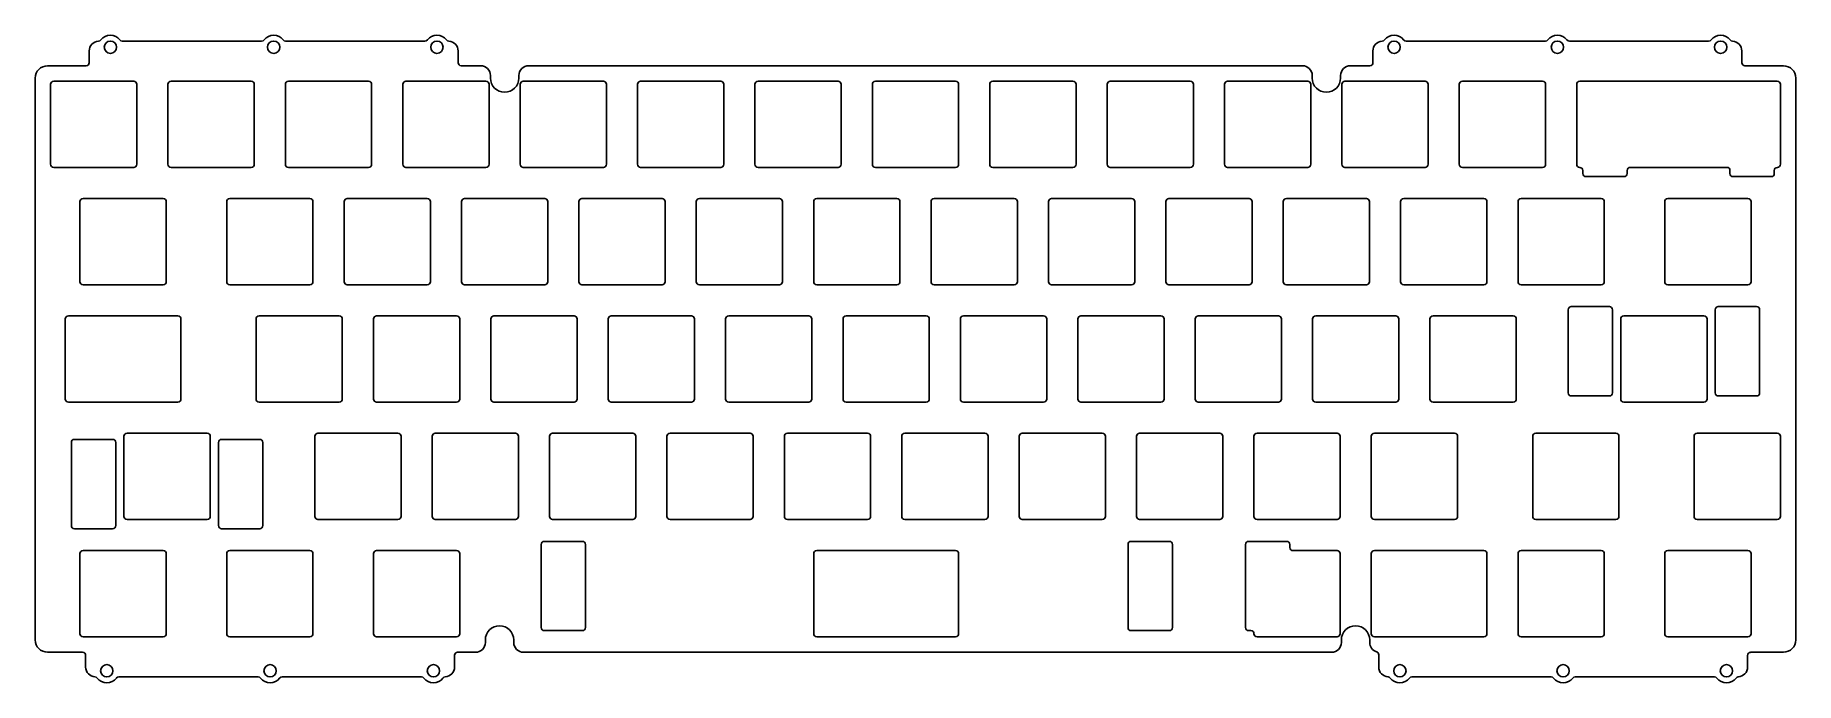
# Model space of a CAD drawing. Header units: millimetres. Extents: x -174 to 112, y 230 to 335.
import ezdxf

# ---------------------------------------------------------------- set-up
doc = ezdxf.new("R2010")
doc.units = ezdxf.units.MM
doc.header["$MEASUREMENT"] = 0

msp = doc.modelspace()

# ---------------------------------------------------------------- linework, layer by layer
for p, q in [((-165.04, 332.61), (-165.04, 330.71)), ((-137.06, 334.21), (-159.67, 334.21)), ((-110.56, 334.21), (-133.17, 334.21)), ((-105.18, 330.71), (-105.18, 332.61)), ((43.27, 332.61), (43.27, 330.71)), ((71.25, 334.21), (48.65, 334.21)), ((97.75, 334.21), (75.15, 334.21)), ((103.13, 330.71), (103.13, 332.61)), ((-165.54, 330.21), (-171.81, 330.21)), ((-101.53, 330.21), (-104.68, 330.21)), ((-99.93, 328.21), (-99.93, 328.61)), ((-95.33, 328.61), (-95.33, 328.21)), ((31.82, 330.21), (-93.73, 330.21)), ((33.42, 328.21), (33.42, 328.61)), ((38.02, 328.61), (38.02, 328.21)), ((42.77, 330.21), (39.62, 330.21)), ((109.89, 330.21), (103.63, 330.21)), ((-173.81, 328.21), (-173.81, 237.01)), ((111.89, 237.01), (111.89, 328.21)), ((-171.81, 235.01), (-166.12, 235.01)), ((-165.62, 234.51), (-165.62, 232.61)), ((-105.76, 232.61), (-105.76, 234.51)), ((-105.26, 235.01), (-102.36, 235.01)), ((-100.76, 236.61), (-100.76, 237.01)), ((-96.16, 237.01), (-96.16, 236.61)), ((-94.56, 235.01), (36.55, 235.01)), ((38.15, 236.61), (38.15, 237.01)), ((42.75, 237.01), (42.75, 236.6)), ((44.21, 234.6), (44.21, 232.61)), ((104.07, 232.61), (104.07, 234.48)), ((104.57, 234.98), (104.57, 235.01)), ((104.57, 235.01), (109.89, 235.01)), ((-160.25, 231.01, 0), (-137.64, 231.01)), ((-133.75, 231.01), (-111.14, 231.01, 0)), ((49.59, 231.01), (72.19, 231.01)), ((76.09, 231.01), (98.69, 231.01))]:
    msp.add_line(p, q)
for points in [[(-157.81, 313.71, 0.414214), (-157.31, 314.21), (-157.31, 327.21, 0.414214), (-157.81, 327.71), (-170.81, 327.71, 0.414214), (-171.31, 327.21), (-171.31, 314.21, 0.414214), (-170.81, 313.71)], [(-152.26, 314.21), (-152.26, 327.21, -0.414214), (-151.76, 327.71), (-138.76, 327.71, -0.414214), (-138.26, 327.21), (-138.26, 314.21, -0.414214), (-138.76, 313.71), (-151.76, 313.71, -0.414214)], [(-119.21, 327.21), (-119.21, 314.21, -0.414214), (-119.71, 313.71), (-132.71, 313.71, -0.414214), (-133.21, 314.21), (-133.21, 327.21, -0.414214), (-132.71, 327.71), (-119.71, 327.71, -0.414214)], [(-114.16, 314.21), (-114.16, 327.21, -0.414214), (-113.66, 327.71), (-100.66, 327.71, -0.414214), (-100.16, 327.21), (-100.16, 314.21, -0.414214), (-100.66, 313.71), (-113.66, 313.71, -0.414214)], [(-81.61, 313.71), (-94.61, 313.71, -0.414214), (-95.11, 314.21), (-95.11, 327.21, -0.414214), (-94.61, 327.71), (-81.61, 327.71, -0.414214), (-81.11, 327.21), (-81.11, 314.21, -0.414214)], [(-62.06, 327.21), (-62.06, 314.21, -0.414214), (-62.56, 313.71), (-75.56, 313.71, -0.414214), (-76.06, 314.21), (-76.06, 327.21, -0.414214), (-75.56, 327.71), (-62.56, 327.71, -0.414214)], [(-56.51, 327.71), (-43.51, 327.71, -0.414214), (-43.01, 327.21), (-43.01, 314.21, -0.414214), (-43.51, 313.71), (-56.51, 313.71, -0.414214), (-57.01, 314.21), (-57.01, 327.21, -0.414214)], [(-37.96, 314.21), (-37.96, 327.21, -0.414214), (-37.46, 327.71), (-24.46, 327.71, -0.414214), (-23.96, 327.21), (-23.96, 314.21, -0.414214), (-24.46, 313.71), (-37.46, 313.71, -0.414214)], [(-18.91, 314.21, 0.414214), (-18.41, 313.71), (-5.41, 313.71, 0.414214), (-4.91, 314.21), (-4.91, 327.21, 0.414214), (-5.41, 327.71), (-18.41, 327.71, 0.414214), (-18.91, 327.21)], [(14.14, 327.21, 0.414214), (13.64, 327.71), (0.64, 327.71, 0.414214), (0.14, 327.21), (0.14, 314.21, 0.414214), (0.64, 313.71), (13.64, 313.71, 0.414214), (14.14, 314.21)], [(33.19, 327.21), (33.19, 314.21, -0.414214), (32.69, 313.71), (19.69, 313.71, -0.414214), (19.19, 314.21), (19.19, 327.21, -0.414214), (19.69, 327.71), (32.69, 327.71, -0.414214)], [(52.24, 327.21, 0.414214), (51.74, 327.71), (38.74, 327.71, 0.414214), (38.24, 327.21), (38.24, 314.21, 0.414214), (38.74, 313.71), (51.74, 313.71, 0.414214), (52.24, 314.21)], [(71.29, 327.21, 0.414214), (70.79, 327.71), (57.79, 327.71, 0.414214), (57.29, 327.21), (57.29, 314.21, 0.414214), (57.79, 313.71), (70.79, 313.71, 0.414214), (71.29, 314.21)], [(84.03, 312.21), (77.83, 312.21, -0.414214), (77.33, 312.71), (77.33, 313.21, 0.410411), (76.84, 313.71, -0.410411), (76.34, 314.21), (76.34, 327.21, -0.414214), (76.84, 327.71), (108.89, 327.71, -0.414214), (109.39, 327.21), (109.39, 314.21, -0.410411), (108.9, 313.71, 0.410411), (108.41, 313.21), (108.41, 312.71, -0.414214), (107.91, 312.21), (101.71, 312.21, -0.414214), (101.21, 312.71), (101.21, 313.21, 0.414214), (100.71, 313.71), (85.03, 313.71, 0.414214), (84.53, 313.21), (84.53, 312.71, -0.414214)], [(-166.04, 308.66), (-153.04, 308.66, -0.414214), (-152.54, 308.16), (-152.54, 295.16, -0.414214), (-153.04, 294.66), (-166.04, 294.66, -0.414214), (-166.54, 295.16), (-166.54, 308.16, -0.414214)], [(-128.73, 308.16, 0.414214), (-129.23, 308.66), (-142.23, 308.66, 0.414214), (-142.73, 308.16), (-142.73, 295.16, 0.414214), (-142.23, 294.66), (-129.23, 294.66, 0.414214), (-128.73, 295.16)], [(-123.18, 308.66), (-110.18, 308.66, -0.414214), (-109.68, 308.16), (-109.68, 295.16, -0.414214), (-110.18, 294.66), (-123.18, 294.66, -0.414214), (-123.68, 295.16), (-123.68, 308.16, -0.414214)], [(-90.63, 308.16), (-90.63, 295.16, -0.414214), (-91.13, 294.66), (-104.13, 294.66, -0.414214), (-104.63, 295.16), (-104.63, 308.16, -0.414214), (-104.13, 308.66), (-91.13, 308.66, -0.414214)], [(-85.58, 295.16, 0.414214), (-85.08, 294.66), (-72.08, 294.66, 0.414214), (-71.58, 295.16), (-71.58, 308.16, 0.414214), (-72.08, 308.66), (-85.08, 308.66, 0.414214), (-85.58, 308.16)], [(-52.53, 308.16, 0.414214), (-53.03, 308.66), (-66.03, 308.66, 0.414214), (-66.53, 308.16), (-66.53, 295.16, 0.414214), (-66.03, 294.66), (-53.03, 294.66, 0.414214), (-52.53, 295.16)], [(-47.48, 295.16), (-47.48, 308.16, -0.414214), (-46.98, 308.66), (-33.98, 308.66, -0.414214), (-33.48, 308.16), (-33.48, 295.16, -0.414214), (-33.98, 294.66), (-46.98, 294.66, -0.414214)], [(-28.43, 295.16), (-28.43, 308.16, -0.414214), (-27.93, 308.66), (-14.93, 308.66, -0.414214), (-14.43, 308.16), (-14.43, 295.16, -0.414214), (-14.93, 294.66), (-27.93, 294.66, -0.414214)], [(4.12, 294.66), (-8.88, 294.66, -0.414214), (-9.38, 295.16), (-9.38, 308.16, -0.414214), (-8.88, 308.66), (4.12, 308.66, -0.414214), (4.62, 308.16), (4.62, 295.16, -0.414214)], [(9.67, 295.16), (9.67, 308.16, -0.414214), (10.17, 308.66), (23.17, 308.66, -0.414214), (23.67, 308.16), (23.67, 295.16, -0.414214), (23.17, 294.66), (10.17, 294.66, -0.414214)], [(29.22, 308.66, 0.414214), (28.72, 308.16), (28.72, 295.16, 0.414214), (29.22, 294.66), (42.22, 294.66, 0.414214), (42.72, 295.16), (42.72, 308.16, 0.414214), (42.22, 308.66)], [(61.27, 294.66), (48.27, 294.66, -0.414214), (47.77, 295.16), (47.77, 308.16, -0.414214), (48.27, 308.66), (61.27, 308.66, -0.414214), (61.77, 308.16), (61.77, 295.16, -0.414214)], [(66.82, 295.16, 0.414214), (67.32, 294.66), (80.32, 294.66, 0.414214), (80.82, 295.16), (80.82, 308.16, 0.414214), (80.32, 308.66), (67.32, 308.66, 0.414214), (66.82, 308.16)], [(104.13, 294.66), (91.13, 294.66, -0.414214), (90.63, 295.16), (90.63, 308.16, -0.414214), (91.13, 308.66), (104.13, 308.66, -0.414214), (104.63, 308.16), (104.63, 295.16, -0.414214)], [(-150.66, 275.61), (-168.43, 275.61, -0.414214), (-168.93, 276.11), (-168.93, 289.11, -0.414214), (-168.43, 289.61), (-150.66, 289.61, -0.414214), (-150.16, 289.11), (-150.16, 276.11, -0.414214)], [(-124.47, 275.61), (-137.47, 275.61, -0.414214), (-137.97, 276.11), (-137.97, 289.11, -0.414214), (-137.47, 289.61), (-124.47, 289.61, -0.414214), (-123.97, 289.11), (-123.97, 276.11, -0.414214)], [(-104.92, 289.11), (-104.92, 276.11, -0.414214), (-105.42, 275.61), (-118.42, 275.61, -0.414214), (-118.92, 276.11), (-118.92, 289.11, -0.414214), (-118.42, 289.61), (-105.42, 289.61, -0.414214)], [(-99.87, 276.11, 0.414214), (-99.37, 275.61), (-86.37, 275.61, 0.414214), (-85.87, 276.11), (-85.87, 289.11, 0.414214), (-86.37, 289.61), (-99.37, 289.61, 0.414214), (-99.87, 289.11)], [(-80.32, 289.61), (-67.32, 289.61, -0.414214), (-66.82, 289.11), (-66.82, 276.11, -0.414214), (-67.32, 275.61), (-80.32, 275.61, -0.414214), (-80.82, 276.11), (-80.82, 289.11, -0.414214)], [(-47.77, 289.11, 0.414214), (-48.27, 289.61), (-61.27, 289.61, 0.414214), (-61.77, 289.11), (-61.77, 276.11, 0.414214), (-61.27, 275.61), (-48.27, 275.61, 0.414214), (-47.77, 276.11)], [(-42.72, 276.11), (-42.72, 289.11, -0.414214), (-42.22, 289.61), (-29.22, 289.61, -0.414214), (-28.72, 289.11), (-28.72, 276.11, -0.414214), (-29.22, 275.61), (-42.22, 275.61, -0.414214)], [(-10.17, 275.61), (-23.17, 275.61, -0.414214), (-23.67, 276.11), (-23.67, 289.11, -0.414214), (-23.17, 289.61), (-10.17, 289.61, -0.414214), (-9.67, 289.11), (-9.67, 276.11, -0.414214)], [(8.88, 275.61, 0.414214), (9.38, 276.11), (9.38, 289.11, 0.414214), (8.88, 289.61), (-4.12, 289.61, 0.414214), (-4.62, 289.11), (-4.62, 276.11, 0.414214), (-4.12, 275.61)], [(27.93, 275.61, 0.414214), (28.43, 276.11), (28.43, 289.11, 0.414214), (27.93, 289.61), (14.93, 289.61, 0.414214), (14.43, 289.11), (14.43, 276.11, 0.414214), (14.93, 275.61)], [(46.98, 275.61), (33.98, 275.61, -0.414214), (33.48, 276.11), (33.48, 289.11, -0.414214), (33.98, 289.61), (46.98, 289.61, -0.414214), (47.48, 289.11), (47.48, 276.11, -0.414214)], [(52.53, 276.11, 0.414214), (53.03, 275.61), (66.03, 275.61, 0.414214), (66.53, 276.11), (66.53, 289.11, 0.414214), (66.03, 289.61), (53.03, 289.61, 0.414214), (52.53, 289.11)], [(82.15, 290.61), (82.15, 277.11, -0.414214), (81.65, 276.61), (75.45, 276.61, -0.414214), (74.95, 277.11), (74.95, 290.61, -0.414214), (75.45, 291.11), (81.65, 291.11, -0.414214)], [(83.49, 276.11, 0.414214), (83.99, 275.61), (96.99, 275.61, 0.414214), (97.49, 276.11), (97.49, 289.11, 0.414214), (96.99, 289.61), (83.99, 289.61, 0.414214), (83.49, 289.11)], [(98.82, 277.11), (98.82, 290.61, -0.414214), (99.32, 291.11), (105.52, 291.11, -0.414214), (106.02, 290.61), (106.02, 277.11, -0.414214), (105.52, 276.61), (99.32, 276.61, -0.414214)], [(-167.94, 255.56), (-167.94, 269.06, -0.414214), (-167.44, 269.56), (-161.24, 269.56, -0.414214), (-160.74, 269.06), (-160.74, 255.56, -0.414214), (-161.24, 255.06), (-167.44, 255.06, -0.414214)], [(-145.4, 270.06, 0.414214), (-145.9, 270.56), (-158.9, 270.56, 0.414214), (-159.4, 270.06), (-159.4, 257.06, 0.414214), (-158.9, 256.56), (-145.9, 256.56, 0.414214), (-145.4, 257.06)], [(-136.86, 269.06), (-136.86, 255.56, -0.414214), (-137.36, 255.06), (-143.56, 255.06, -0.414214), (-144.06, 255.56), (-144.06, 269.06, -0.414214), (-143.56, 269.56), (-137.36, 269.56, -0.414214)], [(-114.44, 270.06, 0.414214), (-114.94, 270.56), (-127.94, 270.56, 0.414214), (-128.44, 270.06), (-128.44, 257.06, 0.414214), (-127.94, 256.56), (-114.94, 256.56, 0.414214), (-114.44, 257.06)], [(-95.89, 256.56, 0.414214), (-95.39, 257.06), (-95.39, 270.06, 0.414214), (-95.89, 270.56), (-108.89, 270.56, 0.414214), (-109.39, 270.06), (-109.39, 257.06, 0.414214), (-108.89, 256.56)], [(-90.34, 257.06), (-90.34, 270.06, -0.414214), (-89.84, 270.56), (-76.84, 270.56, -0.414214), (-76.34, 270.06), (-76.34, 257.06, -0.414214), (-76.84, 256.56), (-89.84, 256.56, -0.414214)], [(-71.29, 257.06), (-71.29, 270.06, -0.414214), (-70.79, 270.56), (-57.79, 270.56, -0.414214), (-57.29, 270.06), (-57.29, 257.06, -0.414214), (-57.79, 256.56), (-70.79, 256.56, -0.414214)], [(-38.74, 256.56), (-51.74, 256.56, -0.414214), (-52.24, 257.06), (-52.24, 270.06, -0.414214), (-51.74, 270.56), (-38.74, 270.56, -0.414214), (-38.24, 270.06), (-38.24, 257.06, -0.414214)], [(-19.19, 270.06, 0.414214), (-19.69, 270.56), (-32.69, 270.56, 0.414214), (-33.19, 270.06), (-33.19, 257.06, 0.414214), (-32.69, 256.56), (-19.69, 256.56, 0.414214), (-19.19, 257.06)], [(-0.64, 256.56), (-13.64, 256.56, -0.414214), (-14.14, 257.06), (-14.14, 270.06, -0.414214), (-13.64, 270.56), (-0.64, 270.56, -0.414214), (-0.14, 270.06), (-0.14, 257.06, -0.414214)], [(18.91, 270.06, 0.414214), (18.41, 270.56), (5.41, 270.56, 0.414214), (4.91, 270.06), (4.91, 257.06, 0.414214), (5.41, 256.56), (18.41, 256.56, 0.414214), (18.91, 257.06)], [(37.96, 270.06, 0.414214), (37.46, 270.56), (24.46, 270.56, 0.414214), (23.96, 270.06), (23.96, 257.06, 0.414214), (24.46, 256.56), (37.46, 256.56, 0.414214), (37.96, 257.06)], [(56.51, 256.56), (43.51, 256.56, -0.414214), (43.01, 257.06), (43.01, 270.06, -0.414214), (43.51, 270.56), (56.51, 270.56, -0.414214), (57.01, 270.06), (57.01, 257.06, -0.414214)], [(69.2, 257.06), (69.2, 270.06, -0.414214), (69.7, 270.56), (82.7, 270.56, -0.414214), (83.2, 270.06), (83.2, 257.06, -0.414214), (82.7, 256.56), (69.7, 256.56, -0.414214)], [(95.39, 257.06), (95.39, 270.06, -0.414214), (95.89, 270.56), (108.89, 270.56, -0.414214), (109.39, 270.06), (109.39, 257.06, -0.414214), (108.89, 256.56), (95.89, 256.56, -0.414214)], [(-166.54, 238.01), (-166.54, 251.01, -0.414214), (-166.04, 251.51), (-153.04, 251.51, -0.414214), (-152.54, 251.01), (-152.54, 238.01, -0.414214), (-153.04, 237.51), (-166.04, 237.51, -0.414214)], [(-142.73, 238.01), (-142.73, 251.01, -0.414214), (-142.23, 251.51), (-129.23, 251.51, -0.414214), (-128.73, 251.01), (-128.73, 238.01, -0.414214), (-129.23, 237.51), (-142.23, 237.51, -0.414214)], [(-104.92, 251.01, 0.414214), (-105.42, 251.51), (-118.42, 251.51, 0.414214), (-118.92, 251.01), (-118.92, 238.01, 0.414214), (-118.42, 237.51), (-105.42, 237.51, 0.414214), (-104.92, 238.01)], [(-91.71, 239.01), (-91.71, 252.51, -0.414214), (-91.21, 253.01), (-85.01, 253.01, -0.414214), (-84.51, 252.51), (-84.51, 239.01, -0.414214), (-85.01, 238.51), (-91.21, 238.51, -0.414214)], [(-46.98, 251.51), (-24.46, 251.51, -0.414214), (-23.96, 251.01), (-23.96, 238.01, -0.414214), (-24.46, 237.51), (-46.98, 237.51, -0.414214), (-47.48, 238.01), (-47.48, 251.01, -0.414214)], [(4.04, 253.01), (10.24, 253.01, -0.414214), (10.74, 252.51), (10.74, 239.01, -0.414214), (10.24, 238.51), (4.04, 238.51, -0.414214), (3.54, 239.01), (3.54, 252.51, -0.414214)], [(23.96, 238.01, 0.414214), (23.46, 238.51), (23.09, 238.51, -0.414214), (22.59, 239.01), (22.59, 252.51, -0.414214), (23.09, 253.01), (29.29, 253.01, -0.414214), (29.79, 252.51), (29.79, 252.01, 0.414214), (30.29, 251.51), (37.46, 251.51, -0.414214), (37.96, 251.01), (37.96, 238.01, -0.414214), (37.46, 237.51), (24.46, 237.51, -0.414214)], [(43.51, 251.51), (61.27, 251.51, -0.414214), (61.77, 251.01), (61.77, 238.01, -0.414214), (61.27, 237.51), (43.51, 237.51, -0.414214), (43.01, 238.01), (43.01, 251.01, -0.414214)], [(67.32, 251.51), (80.32, 251.51, -0.414214), (80.82, 251.01), (80.82, 238.01, -0.414214), (80.32, 237.51), (67.32, 237.51, -0.414214), (66.82, 238.01), (66.82, 251.01, -0.414214)], [(90.63, 238.01, 0.414214), (91.13, 237.51), (104.13, 237.51, 0.414214), (104.63, 238.01), (104.63, 251.01, 0.414214), (104.13, 251.51), (91.13, 251.51, 0.414214), (90.63, 251.01)]]:
    msp.add_lwpolyline(points, format="xyb", close=True)
for centre in [(-161.61, 333.22, 0), (-135.11, 333.22), (-108.61, 333.22, 0), (46.7, 333.22), (73.2, 333.22), (99.7, 333.22), (-162.19, 232, 0), (-135.69, 232), (-109.19, 232, 0), (47.64, 232), (74.14, 232), (100.64, 232)]:
    msp.add_circle(centre, 1)
for centre, radius, start, end in [((-163.56, 334.71), 0.5, 273.2221, 322.7144), ((-159.67, 334.71), 0.5, 217.3832, 270), ((-137.06, 334.71), 0.5, 270, 322.6168), ((-135.11, 333.22), 1.95, 37.3832, 142.6168), ((-133.17, 334.71), 0.5, 217.3832, 270), ((-110.56, 334.71), 0.5, 270, 322.6168), ((-106.66, 334.71), 0.5, 217.2856, 266.7779), ((44.75, 334.71), 0.5, 273.2221, 322.7144), ((46.7, 333.22), 1.95, 37.3832, 142.7144), ((48.65, 334.71), 0.5, 217.3832, 270), ((71.25, 334.71), 0.5, 270, 322.6168), ((73.2, 333.22), 1.95, 37.3832, 142.6168), ((75.15, 334.71), 0.5, 217.3832, 270), ((97.75, 334.71), 0.5, 270, 322.6168), ((99.7, 333.22), 1.95, 37.2856, 142.6168), ((101.65, 334.71), 0.5, 217.2856, 266.7779), ((-163.44, 332.61), 1.6, 93.2221, 180), ((-106.78, 332.61), 1.6, 0, 86.7779), ((44.87, 332.61), 1.6, 93.2221, 180), ((101.53, 332.61), 1.6, 0, 86.7779), ((-171.81, 328.21), 2, 90, 180), ((-165.54, 330.71), 0.5, 270, 0), ((-104.68, 330.71), 0.5, 180, 270), ((-101.53, 328.61), 1.6, 0, 90), ((-93.73, 328.61), 1.6, 90, 180), ((31.82, 328.61), 1.6, 0, 90), ((39.62, 328.61), 1.6, 90, 180), ((42.77, 330.71), 0.5, 270, 0), ((103.63, 330.71), 0.5, 180, 270), ((109.89, 328.21), 2, 0, 90), ((-97.63, 328.21), 2.3, 180, 0), ((35.72, 328.21), 2.3, 180, 0), ((-98.46, 237.01), 2.3, 0, 180), ((40.45, 237.01), 2.3, 0, 180), ((-171.81, 237.01), 2, 180, 270), ((-166.12, 234.51), 0.5, 0, 90), ((-105.26, 234.51), 0.5, 90, 180), ((-102.36, 236.61), 1.6, 270, 0), ((-94.56, 236.61), 1.6, 180, 270), ((36.55, 236.61), 1.6, 270, 0), ((44.35, 236.6), 1.6, 180, 252.2776), ((43.71, 234.6), 0.5, 0, 72.2776), ((104.57, 234.48), 0.5, 90, 180), ((109.89, 237.01), 2, 270, 0), ((-164.02, 232.61), 1.6, 180, 266.7779), ((-107.36, 232.61), 1.6, 273.2221, 0), ((45.81, 232.61), 1.6, 180, 266.7779), ((102.47, 232.61), 1.6, 273.2221, 0), ((-164.14, 230.51), 0.5, 37.2856, 86.7779), ((-160.25, 230.51, 0), 0.5, 90, 142.6168), ((-137.64, 230.51), 0.5, 37.3832, 90), ((-135.69, 232), 1.95, 217.3832, 322.6168), ((-133.75, 230.51), 0.5, 90, 142.6168), ((-111.14, 230.51, 0), 0.5, 37.3832, 90), ((-109.19, 232, 0), 1.95, 217.3832, 322.7144), ((-107.24, 230.51), 0.5, 93.2221, 142.7144), ((45.69, 230.51), 0.5, 37.2856, 86.7779), ((47.64, 232), 1.95, 217.2856, 322.6168), ((49.59, 230.51), 0.5, 90, 142.6168), ((72.19, 230.51), 0.5, 37.3832, 90), ((74.14, 232), 1.95, 217.3832, 322.6168), ((76.09, 230.51), 0.5, 90, 142.6168), ((98.69, 230.51), 0.5, 37.3832, 90), ((100.64, 232), 1.95, 217.3832, 322.7144), ((102.59, 230.51), 0.5, 93.2221, 142.7144)]:
    msp.add_arc(centre, radius, start, end)
at = {"extrusion": (-9.25771e-07, -7.07375e-07, 1)}
msp.add_arc((-161.61, 333.22, 0), 1.95, 37.3832, 142.7144, dxfattribs=at)
at = {"extrusion": (-9.26975e-07, -7.05796e-07, 1)}
msp.add_arc((-108.61, 333.22, 0), 1.95, 37.2856, 142.6168, dxfattribs=at)
at = {"extrusion": (9.26975e-07, 7.05796e-07, 1)}
msp.add_arc((-162.19, 232, 0), 1.95, 217.2856, 322.6168, dxfattribs=at)

doc.saveas('drawing.dxf')
